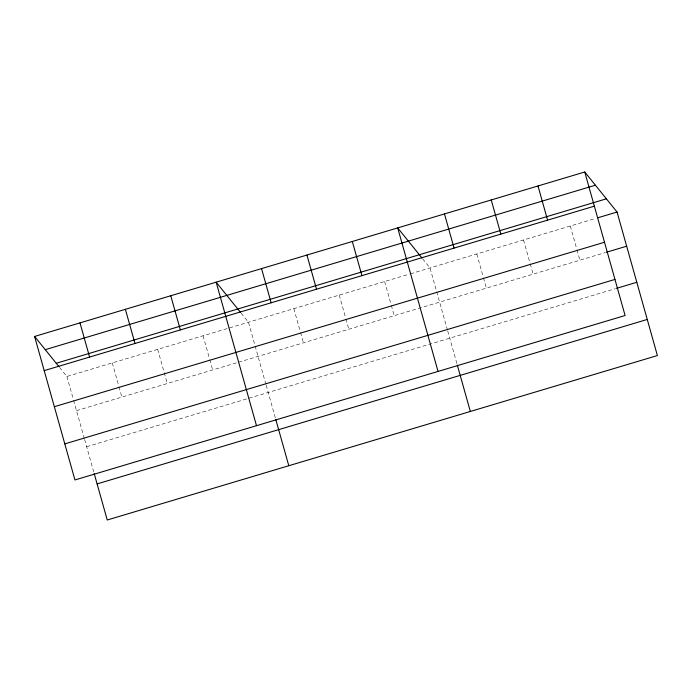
<?xml version="1.0" encoding="UTF-8"?>
<svg xmlns="http://www.w3.org/2000/svg" width="692" height="692" viewBox="0 0 692 692"><rect width="100%" height="100%" fill="white"/><g stroke="black" fill="none" stroke-linecap="round" stroke-linejoin="round"><path stroke-width="0.52" stroke-dasharray="3.46 2.59" d="M59.573 367.409L66.899 376.491L409.379 274.118M410.408 273.807L595.708 218.412M76.509 410.659L237.425 362.556M238.463 362.245L605.318 252.58M86.647 446.738L615.456 288.668M422.682 258.869L430.009 267.951L436.41 290.727M241.127 313.139L248.454 322.221L254.855 344.997M570.294 226.016L576.696 248.791M576.99 249.829L579.905 260.183M523.533 239.994L529.934 262.77M530.228 263.808L533.134 274.162M476.771 253.973L483.172 276.748M483.466 277.786L486.372 288.14M436.704 291.764L447.439 329.954M447.724 330.984L457.014 364.018M384.622 281.514L391.023 304.298M391.309 305.328L394.224 315.682M339.227 295.086L345.637 317.862M345.922 318.9L348.837 329.254M293.84 308.649L300.242 331.433M300.536 332.463L303.451 342.817M255.149 346.035L265.884 384.224M266.169 385.254L275.459 418.288M203.067 335.784L209.468 358.568M209.762 359.598L212.669 369.952M157.681 349.356L167.282 383.524M112.286 362.919L118.695 385.703M118.981 386.733L121.896 397.087M66.899 376.491L73.309 399.267M73.594 400.305L84.329 438.494M84.623 439.524L93.904 472.558"/><path stroke-width="1.04" d="M584.757 171.997L625.101 315.509L74.944 479.963L34.6 336.45L584.757 171.997L617.056 212.037L657.4 355.55L107.243 520.003L94.199 473.587M45.257 349.668L595.414 185.214M56.242 363.274L606.4 198.82M44.202 370.618L594.359 206.164M597.741 217.807L617.056 212.037M54.348 406.706L604.505 242.252M606.33 252.277L626.667 246.205M64.797 443.883L614.954 279.43M616.477 288.365L636.804 282.284M97.096 483.916L647.254 319.462M422.008 258.038L397.701 227.91L438.045 371.422M240.461 312.308L216.155 282.18L256.49 425.692M34.6 336.45L58.906 366.578M537.995 185.975L547.597 220.142M491.233 199.953L500.835 234.121M444.472 213.932L454.073 248.099M457.3 365.047L470.344 411.463M352.315 241.482L361.925 275.65M306.928 255.045L316.529 289.213M261.541 268.617L271.143 302.785M275.745 419.317L288.798 465.733M170.768 295.752L180.37 329.92M125.373 309.315L134.983 343.483M79.987 322.887L89.597 357.055"/></g></svg>
